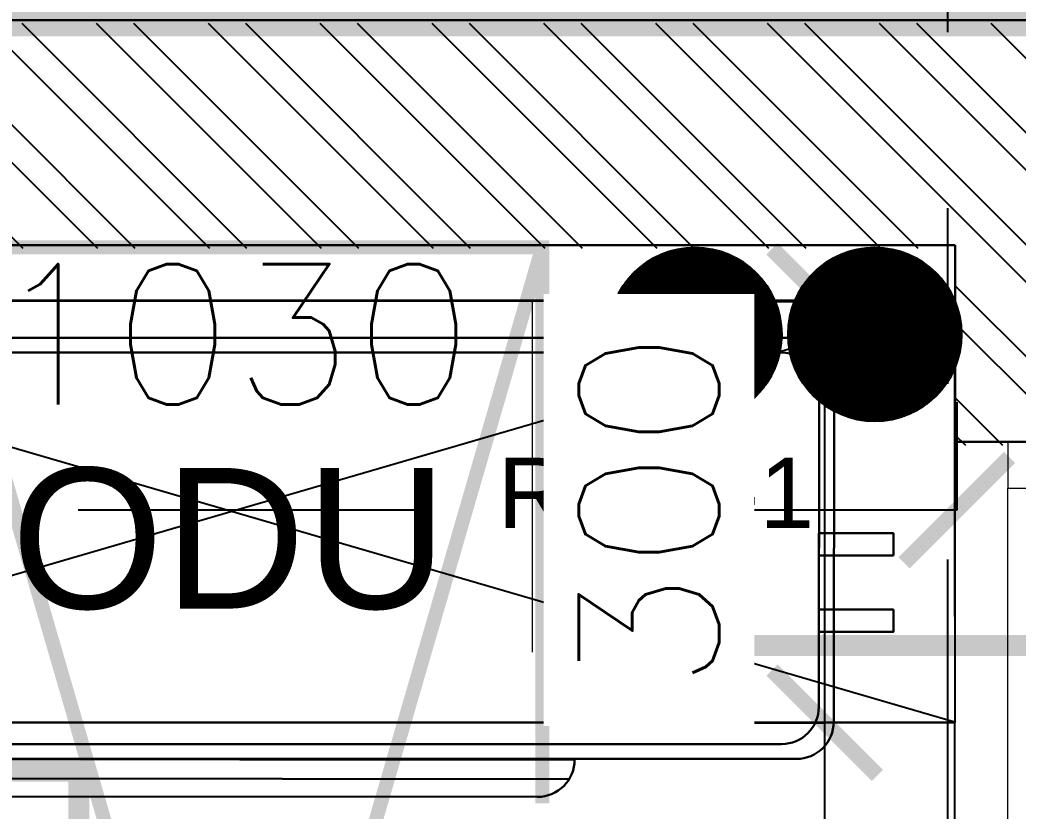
# Model space of a CAD drawing. Header units: millimetres. Extents: x 1135099 to 1230264, y -5736945 to -5695799.
# Drawn here: x 1212626 to 1213336, y -5706862 to -5706300 of the extents above; entities that cross this region are included whole.
import ezdxf
from ezdxf.lldxf.tags import DXFTag

# ---------------------------------------------------------------- set-up
doc = ezdxf.new("R2010")
doc.units = ezdxf.units.MM
doc.header["$LTSCALE"] = 1000
doc.header["$MEASUREMENT"] = 0
for name, pattern in [('2BHK-A - BACK$1$AUDIT_D_120904163729-0', [0]), ('AUDIT_D_120904163729-0', [0]), ('T8(T9 IS SIMILAR) - DIMENSION & TEXTING$0$( Hidden )', [0.375, 0.25, -0.125]), ('T8(T9 IS SIMILAR) - DIMENSION & TEXTING$0$HIDDEN', [0.375, 0.25, -0.125]), ('T8(T9 IS SIMILAR) - DIMENSION & TEXTING$1$AUDIT_D_120904163729-0', [0]), ('T8(T9 IS SIMILAR)$0$$0$HIDDEN', [0.375, 0.25, -0.125]), ('T8(T9 IS SIMILAR)$0$HIDDEN', [0.375, 0.25, -0.125]), ('T8_REFUGE COLUMNS$0$CENTER2', [1.125, 0.75, -0.125, 0.125, -0.125])]:
    doc.linetypes.add(name, pattern=pattern)
doc.layers.get('0').update_dxf_attribs({"linetype": 'AUDIT_D_120904163729-0'})
for name, color, linetype, lineweight in [('2BHK-A - BACK$0$Ventilator', 5, 'Continuous', 0), ('2BHK-A - BACK$1$A-WALL- 160', 6, 'Continuous', 30), ('T8(T9 IS SIMILAR) - DIMENSION & TEXTING$0$U-TI-WS-HOT', 1, 'T8(T9 IS SIMILAR) - DIMENSION & TEXTING$0$DASHDOT', 30), ('T8(T9 IS SIMILAR)$0$D&W', 8, 'Continuous', 25), ('T8(T9 IS SIMILAR)$0$SCPL BEAM', 191, 'T8(T9 IS SIMILAR)$0$$0$HIDDEN', 13)]:
    doc.layers.add(name, color=color, linetype=linetype, lineweight=lineweight)
for name, color, linetype in [('2BHK-A - BACK$1$A-HATCH -160', 251, '2BHK-A - BACK$1$AUDIT_D_120904163729-0'), ('2BHK-A - BACK$1$CUT-OUT', 49, 'Continuous'), ('T8(T9 IS SIMILAR) - DIMENSION & TEXTING$0$A-DIMENSIONS', 2, 'T8(T9 IS SIMILAR) - DIMENSION & TEXTING$0$HIDDEN'), ('T8(T9 IS SIMILAR) - DIMENSION & TEXTING$0$A-PLUMBING', 7, 'T8(T9 IS SIMILAR) - DIMENSION & TEXTING$1$AUDIT_D_120904163729-0'), ('T8(T9 IS SIMILAR) - DIMENSION & TEXTING$0$RAILING', 35, 'Continuous'), ('T8(T9 IS SIMILAR) - DIMENSION & TEXTING$0$U-TI-EXT-PIPE', 7, 'Continuous'), ('T8(T9 IS SIMILAR) - DIMENSION & TEXTING$0$U-TI-EXT-SUP', 7, 'Continuous'), ('T8(T9 IS SIMILAR) - DIMENSION & TEXTING$0$U-TI-TEXT', 7, 'Continuous'), ('T8(T9 IS SIMILAR)$0$S-BEAM', 20, 'T8(T9 IS SIMILAR)$0$$0$HIDDEN'), ('T8_REFUGE COLUMNS$0$A-CENTERLINE', 193, 'T8_REFUGE COLUMNS$0$CENTER2'), ('T8_TYPICAL COLUMNS$0$A-RCC COLS', 3, 'Continuous')]:
    doc.layers.add(name, color=color, linetype=linetype)
doc.layers.add('A-RERA CARPET AREA', color=30, linetype='Continuous', plot=False)
doc.layers.add('T8(T9 IS SIMILAR) - DIMENSION & TEXTING$0$U-IPD-AC-EQUIPMENT', color=7, linetype='Continuous', lineweight=30, true_color=0x0038ff)
doc.layers.add('T8(T9 IS SIMILAR) - DIMENSION & TEXTING$0$U-IPD-ODU SERVICE LEDGE', color=7, linetype='Continuous', lineweight=30, true_color=0xe6ac00)
doc.styles.add('T8(T9 IS SIMILAR) - DIMENSION & TEXTING$0$arial', font='sanss___.ttf')
doc.styles.add('T8(T9 IS SIMILAR) - DIMENSION & TEXTING$0$Romans 1', font='romans.shx', dxfattribs={"height": 100})
tags = doc.linetypes.add('T8(T9 IS SIMILAR) - DIMENSION & TEXTING$0$DASHDOT', pattern=[1, 0.5, -0.25, 0, -0.25]).pattern_tags.tags
tags[10:11] = [DXFTag(74, 4), DXFTag(75, 0), DXFTag(340, '0'), DXFTag(46, 1.0), DXFTag(50, 0.0), DXFTag(44, 0.0), DXFTag(45, 0.0)]
tags[8:9] = [DXFTag(74, 4), DXFTag(75, 0), DXFTag(340, '0'), DXFTag(46, 1.0), DXFTag(50, 0.0), DXFTag(44, 0.0), DXFTag(45, 0.0)]
tags[6:7] = [DXFTag(74, 4), DXFTag(75, 0), DXFTag(340, '0'), DXFTag(46, 1.0), DXFTag(50, 0.0), DXFTag(44, 0.0), DXFTag(45, 0.0)]
tags[4:5] = [DXFTag(74, 4), DXFTag(75, 0), DXFTag(340, '0'), DXFTag(46, 1.0), DXFTag(50, 0.0), DXFTag(44, 0.0), DXFTag(45, 0.0)]
doc.dimstyles.new('T8(T9 IS SIMILAR) - DIMENSION & TEXTING$0$ALPINE S', dxfattribs={"dimscale": 0, "dimtxt": 100, "dimasz": 75, "dimexe": 0, "dimexo": 0, "dimgap": 75, "dimtad": 1, "dimdec": 0, "dimzin": 0, "dimdsep": 46, "dimtxsty": 'T8(T9 IS SIMILAR) - DIMENSION & TEXTING$0$Romans 1', "dimblk": 'T8(T9 IS SIMILAR) - DIMENSION & TEXTING$0$_ArchTick', "dimcen": 0.09, "dimclrd": 256, "dimclre": 256, "dimclrt": 7, "dimadec": 0, "dimazin": 0, "dimtfac": 1, "dimtdec": 0, "dimtofl": 0, "dimtmove": 1, "dimatfit": 0, "dimldrblk": 'T8(T9 IS SIMILAR) - DIMENSION & TEXTING$0$_Open90', "dimfxl": 1, "dimtolj": 1, "dimtzin": 0, "dimarcsym": 0})
pattern_1 = [(225, (5713606.7399, 1219675.72656), (0.15284038975, -0.15284038975), [])]

# ---------------------------------------------------------------- blocks, each defined once
blk = doc.blocks.new('T8(T9 IS SIMILAR) - DIMENSION & TEXTING$0$_ArchTick')
at = {"color": 0, "linetype": 'ByBlock', "const_width": 0.15}
blk.add_lwpolyline([(-0.5, -0.5), (0.5, 0.5)], dxfattribs=at)
blk = doc.blocks.new('*D485')
at = {"layer": 'T8(T9 IS SIMILAR) - DIMENSION & TEXTING$0$A-DIMENSIONS', "linetype": 'T8(T9 IS SIMILAR) - DIMENSION & TEXTING$0$HIDDEN', "lineweight": -2, "transparency": 16777216}
for p, q in [((1212262.29, -5706571.38), (1212262.29, -5706648.16)), ((1213292.17, -5706571.38), (1213292.17, -5706648.16))]:
    blk.add_line(p, q, dxfattribs=at)
at = {"layer": 'T8(T9 IS SIMILAR) - DIMENSION & TEXTING$0$A-DIMENSIONS', "lineweight": -2, "transparency": 16777216}
blk.add_line((1213292.17, -5706648.16), (1212262.29, -5706648.16), dxfattribs=at)
at = {"layer": 'T8(T9 IS SIMILAR) - DIMENSION & TEXTING$0$A-DIMENSIONS', "linetype": 'ByBlock', "lineweight": -2, "transparency": 16777216, "xscale": 75, "yscale": 75, "zscale": 75, "rotation": 180}
blk.add_blockref('T8(T9 IS SIMILAR) - DIMENSION & TEXTING$0$_ArchTick', (1212262.29, -5706648.16), dxfattribs=at)
at = {"layer": 'T8(T9 IS SIMILAR) - DIMENSION & TEXTING$0$A-DIMENSIONS', "linetype": 'ByBlock', "lineweight": -2, "transparency": 16777216, "xscale": 75, "yscale": 75, "zscale": 75}
blk.add_blockref('T8(T9 IS SIMILAR) - DIMENSION & TEXTING$0$_ArchTick', (1213292.17, -5706648.16), dxfattribs=at)
at = {"layer": 'T8(T9 IS SIMILAR) - DIMENSION & TEXTING$0$A-DIMENSIONS', "color": 7, "linetype": 'ByBlock', "transparency": 16777216, "insert": (1212777.23, -5706523.16), "char_height": 100, "attachment_point": 5, "style": 'T8(T9 IS SIMILAR) - DIMENSION & TEXTING$0$Romans 1'}
blk.add_mtext('\\A1;1030', dxfattribs=at)
blk = doc.blocks.new('T8(T9 IS SIMILAR) - DIMENSION & TEXTING$0$_Open90')
at = {"color": 0, "linetype": 'ByBlock', "lineweight": -2}
for p, q in [((-0.5, 0.5), (0, 0)), ((0, 0), (-1, 0)), ((0, 0), (-0.5, -0.5))]:
    blk.add_line(p, q, dxfattribs=at)
blk = doc.blocks.new('*U192')
at = {"layer": 'T8(T9 IS SIMILAR) - DIMENSION & TEXTING$0$RAILING', "color": 8, "linetype": 'Continuous'}
for points in [[(0.675, 0.4), (0.857, 0.882), (0.311, 0.159)], [(0.675, 0.4), (0.857, 0.159), (0.857, 0.882)], [(0.675, 0.4), (0.311, 0.159), (0.857, 0.159)]]:
    blk.add_solid(points, dxfattribs=at)
blk = doc.blocks.new('*U193')
at = {"layer": 'T8(T9 IS SIMILAR) - DIMENSION & TEXTING$0$RAILING', "color": 8, "linetype": 'Continuous', "extrusion": (0, 0, -1)}
for points in [[(-3.339, 0.4), (-3.157, 0.882), (-3.703, 0.159)], [(-3.339, 0.4), (-3.157, 0.159), (-3.157, 0.882)], [(-3.339, 0.4), (-3.703, 0.159), (-3.157, 0.159)]]:
    blk.add_solid(points, dxfattribs=at)
blk = doc.blocks.new('T8(T9 IS SIMILAR) - DIMENSION & TEXTING$0$SUP')
at = {"layer": 'T8(T9 IS SIMILAR) - DIMENSION & TEXTING$0$U-TI-EXT-SUP', "color": 1, "ltscale": 5}
for p, q in [((13177.168, -14122.156), (13177.168, -14125.488)), ((13180.612, -14122.156), (13180.612, -14125.488))]:
    blk.add_line(p, q, dxfattribs=at)
at = {"layer": 'T8(T9 IS SIMILAR) - DIMENSION & TEXTING$0$U-TI-EXT-SUP', "color": 8}
for p, q in [((13177.43, -14125.363), (13177.904, -14124.736)), ((13177.9, -14124.729), (13177.9, -14125.363)), ((13177.9, -14125.363), (13177.43, -14125.363))]:
    blk.add_line(p, q, dxfattribs=at)
at = {"layer": 'T8(T9 IS SIMILAR) - DIMENSION & TEXTING$0$U-TI-EXT-SUP', "color": 7}
blk.add_line((13179.751, -14125.488), (13178.029, -14125.488), dxfattribs=at)
at = {"layer": 'T8(T9 IS SIMILAR) - DIMENSION & TEXTING$0$U-TI-EXT-SUP', "color": 7, "const_width": 0.3}
blk.add_lwpolyline([(13178.031, -14123.789, -4.115665), (13179.751, -14123.789, 0)], format="xyb", dxfattribs=at)
for points in [[(13178.029, -14125.488), (13178.029, -14123.703)], [(13179.751, -14123.703), (13179.751, -14125.488)], [(13178.033, -14124.35), (13177.162, -14125.5)], [(13179.747, -14124.35), (13180.618, -14125.5)], [(13176.451, -14125.488), (13178.181, -14125.488)], [(13179.602, -14125.488), (13181.305, -14125.488)]]:
    blk.add_lwpolyline(points, dxfattribs=at)
at = {"layer": 'T8(T9 IS SIMILAR) - DIMENSION & TEXTING$0$U-TI-EXT-SUP', "color": 1}
blk.add_circle((13178.891, -14122.123), 1.703, dxfattribs=at)
at = {"layer": 'T8(T9 IS SIMILAR) - DIMENSION & TEXTING$0$U-TI-EXT-SUP', "color": 7}
blk.add_ellipse((13178.889, -14122.156), major_axis=(-1.348, 1.348), ratio=1, start_param=2.825571, end_param=8.127392, dxfattribs=at)
at = {"layer": 'T8(T9 IS SIMILAR) - DIMENSION & TEXTING$0$U-TI-EXT-SUP', "color": 8, "linetype": 'Continuous', "xscale": 0.8610379049555374, "yscale": 0.8610379049555374, "zscale": 0.8610379049555374}
for name in ['*U192', '*U193']:
    blk.add_blockref(name, (13177.162, -14125.5), dxfattribs=at)
blk = doc.blocks.new('T8(T9 IS SIMILAR) - DIMENSION & TEXTING$0$ODU')
at = {"layer": 'T8(T9 IS SIMILAR) - DIMENSION & TEXTING$0$U-IPD-AC-EQUIPMENT'}
for p, q in [((1930980.17, 3188329.74), (1931448.93, 3188330)), ((1930818.59, 3188316.11), (1931610.63, 3188315.43)), ((1930829.18, 3188305.53), (1931600.04, 3188304.84)), ((1931637.1, 3188288.96), (1931637.1, 3188042.31)), ((1931626.51, 3188278.37), (1931626.51, 3188052.9)), ((1931600.04, 3188026.43), (1930829.18, 3188027.11)), ((1931610.63, 3188015.84), (1930818.59, 3188016.53))]:
    blk.add_line(p, q, dxfattribs=at)
blk.add_lwpolyline([(1931426.39, 3188342.58), (1931002.86, 3188342.58, 0.414214), (1930976.39, 3188316.11), (1930976.39, 3188316.11), (1931452.86, 3188316.11), (1931452.86, 3188316.11, 0.414214)], format="xyb", close=True, dxfattribs=at)
for points in [[(1931679.45, 3188209.15), (1931626.51, 3188209.15), (1931626.51, 3188225.04), (1931679.45, 3188225.04)], [(1931679.45, 3188170.68), (1931626.51, 3188170.68), (1931626.51, 3188154.8), (1931679.45, 3188154.8)]]:
    blk.add_lwpolyline(points, close=True, dxfattribs=at)
for centre, start, end in [((1931610.63, 3188288.96), 0, 90), ((1931600.04, 3188278.37), 0, 90), ((1931600.04, 3188052.9), 270, 0), ((1931610.63, 3188042.31), 270, 0)]:
    blk.add_arc(centre, 26.47, start, end, dxfattribs=at)
blk = doc.blocks.new('T8(T9 IS SIMILAR) - DIMENSION & TEXTING$0$A$C77D62699')
at = {"layer": 'T8(T9 IS SIMILAR) - DIMENSION & TEXTING$0$U-TI-WS-HOT', "ltscale": 1.2}
h = blk.add_hatch(dxfattribs=at)
h.set_pattern_fill('ANSI31', color=256, scale=1.729192, angle=180)
h.set_pattern_definition(pattern_1)
h.paths.add_polyline_path([(5591.97, 7350.82, 1), (5715.34, 7350.82, 1)])
h = blk.add_hatch(dxfattribs=at)
h.set_pattern_fill('ANSI31', color=256, scale=1.729192, angle=180)
h.set_pattern_definition(pattern_1)
h.paths.add_polyline_path([(5719.87, 7350.82, 1), (5843.24, 7350.82, 1)])
at = {"layer": 'T8(T9 IS SIMILAR) - DIMENSION & TEXTING$0$U-IPD-ODU SERVICE LEDGE', "color": 1, "linetype": 'T8(T9 IS SIMILAR) - DIMENSION & TEXTING$0$( Hidden )', "ltscale": 0.75, "const_width": 10}
blk.add_lwpolyline([(5115.14, 7412.83), (5545.04, 7412.83), (5545.04, 5932.82), (5115.14, 5932.79), (5115.14, 7412.83), (5545.04, 5932.82), (5115.14, 5932.79), (5545.04, 7412.83)], dxfattribs=at)
at = {"layer": 'T8(T9 IS SIMILAR) - DIMENSION & TEXTING$0$U-TI-WS-HOT', "ltscale": 0.1, "const_width": 15, "elevation": 0.72}
for points in [[(5653.65, 7350.82), (5653.65, 7129.5), (8103.09, 7129.5), (8103.09, 6022.62)], [(4877.41, 5920.06), (5215.41, 5920.06), (5215.41, 7040.13), (3949.14, 7040.13), (3949.14, 6022.62)]]:
    blk.add_lwpolyline(points, dxfattribs=at)
at = {"layer": 'T8(T9 IS SIMILAR) - DIMENSION & TEXTING$0$U-TI-WS-HOT', "ltscale": 1.2}
for centre in [(5653.65, 7350.82, 0.72), (5781.55, 7350.82, 0.72)]:
    blk.add_circle(centre, 61.69, dxfattribs=at)
at = {"layer": 'T8(T9 IS SIMILAR) - DIMENSION & TEXTING$0$U-IPD-AC-EQUIPMENT', "lineweight": -3, "xscale": -1, "rotation": 179.9492982226976}
blk.add_blockref('T8(T9 IS SIMILAR) - DIMENSION & TEXTING$0$ODU', (-1923062.65, 3197072.36, 0), dxfattribs=at)
at = {"layer": 'T8(T9 IS SIMILAR) - DIMENSION & TEXTING$0$U-TI-EXT-PIPE', "xscale": 20.76416868124874, "yscale": 20.76416868124874, "zscale": 20.76416868124874, "rotation": 269.8759628678239}
blk.add_blockref('T8(T9 IS SIMILAR) - DIMENSION & TEXTING$0$SUP', (299444.19, 280178.81), dxfattribs=at)
at = {"layer": 'T8(T9 IS SIMILAR) - DIMENSION & TEXTING$0$U-TI-TEXT', "style": 'T8(T9 IS SIMILAR) - DIMENSION & TEXTING$0$arial'}
blk.add_text('RWP-1', height=50, dxfattribs=at).set_placement((5513.32, 7213.1, 0))
at = {"layer": 'T8(T9 IS SIMILAR) - DIMENSION & TEXTING$0$U-TI-TEXT', "linetype": 'ByBlock', "insert": (5167.14, 7255.82), "char_height": 100, "attachment_point": 1, "style": 'T8(T9 IS SIMILAR) - DIMENSION & TEXTING$0$Romans 1'}
blk.add_mtext_dynamic_manual_height_columns('{\\fArial|b0|i0|c0|p34;ODU}', width=389.0189, gutter_width=500, heights=[0], dxfattribs=at)
blk = doc.blocks.new('*D312')
at = {"layer": 'T8(T9 IS SIMILAR) - DIMENSION & TEXTING$0$A-DIMENSIONS', "linetype": 'T8(T9 IS SIMILAR) - DIMENSION & TEXTING$0$HIDDEN', "lineweight": -2, "transparency": 16777216}
for p, q in [((1213091.3, -5706799.42), (1213198.2, -5706799.42)), ((1213091.3, -5707309.47), (1213198.2, -5707309.47))]:
    blk.add_line(p, q, dxfattribs=at)
at = {"layer": 'T8(T9 IS SIMILAR) - DIMENSION & TEXTING$0$A-DIMENSIONS', "lineweight": -2, "transparency": 16777216}
blk.add_line((1213198.2, -5707309.47), (1213198.2, -5706799.42), dxfattribs=at)
at = {"layer": 'T8(T9 IS SIMILAR) - DIMENSION & TEXTING$0$A-DIMENSIONS', "linetype": 'ByBlock', "lineweight": -2, "transparency": 16777216, "xscale": 75, "yscale": 75, "zscale": 75}
for p, rotation in [((1213198.2, -5706799.42), 90), ((1213198.2, -5707309.47), 270)]:
    blk.add_blockref('T8(T9 IS SIMILAR) - DIMENSION & TEXTING$0$_ArchTick', p, dxfattribs=dict(at, rotation=rotation))
at = {"layer": 'T8(T9 IS SIMILAR) - DIMENSION & TEXTING$0$A-DIMENSIONS', "color": 7, "linetype": 'ByBlock', "transparency": 16777216, "insert": (1213045.81, -5707010.39), "char_height": 100, "attachment_point": 5, "rotation": 90, "style": 'T8(T9 IS SIMILAR) - DIMENSION & TEXTING$0$Romans 1', "bg_fill": 3, "box_fill_scale": 1.25, "bg_fill_color": 256, "bg_fill_true_color": 13158600, "bg_fill_transparency": 0}
blk.add_mtext('\\A1;510', dxfattribs=at)
blk = doc.blocks.new('*D313')
at = {"layer": 'T8(T9 IS SIMILAR) - DIMENSION & TEXTING$0$A-DIMENSIONS', "linetype": 'T8(T9 IS SIMILAR) - DIMENSION & TEXTING$0$HIDDEN', "lineweight": -2, "transparency": 16777216}
for p, q in [((1213091.3, -5706499.86), (1213198.2, -5706499.86)), ((1213091.3, -5706799.42), (1213198.2, -5706799.42))]:
    blk.add_line(p, q, dxfattribs=at)
at = {"layer": 'T8(T9 IS SIMILAR) - DIMENSION & TEXTING$0$A-DIMENSIONS', "lineweight": -2, "transparency": 16777216}
blk.add_line((1213198.2, -5706799.42), (1213198.2, -5706499.86), dxfattribs=at)
at = {"layer": 'T8(T9 IS SIMILAR) - DIMENSION & TEXTING$0$A-DIMENSIONS', "linetype": 'ByBlock', "lineweight": -2, "transparency": 16777216, "xscale": 75, "yscale": 75, "zscale": 75}
for p, rotation in [((1213198.2, -5706499.86), 90), ((1213198.2, -5706799.42), 270)]:
    blk.add_blockref('T8(T9 IS SIMILAR) - DIMENSION & TEXTING$0$_ArchTick', p, dxfattribs=dict(at, rotation=rotation))
at = {"layer": 'T8(T9 IS SIMILAR) - DIMENSION & TEXTING$0$A-DIMENSIONS', "color": 7, "linetype": 'ByBlock', "transparency": 16777216, "insert": (1213073.2, -5706648.16), "char_height": 100, "attachment_point": 5, "rotation": 90, "style": 'T8(T9 IS SIMILAR) - DIMENSION & TEXTING$0$Romans 1', "bg_fill": 3, "box_fill_scale": 1.25, "bg_fill_color": 256, "bg_fill_true_color": 13158600, "bg_fill_transparency": 0}
blk.add_mtext('\\A1;300', dxfattribs=at)
blk = doc.blocks.new('T8_REFUGE COLUMNS')
at = {"layer": 'T8_REFUGE COLUMNS$0$A-CENTERLINE'}
blk.add_line((1213287.07, -5728808.54), (1213287.07, -5698573.63), dxfattribs=at)
blk = doc.blocks.new('T8_TYPICAL COLUMNS')
at = {"layer": 'T8_TYPICAL COLUMNS$0$A-RCC COLS', "linetype": 'ByBlock'}
blk.add_blockref('T8_REFUGE COLUMNS', (0, 0), dxfattribs=at)
blk = doc.blocks.new('2BHK-A - BACK$0$V1')
at = {"layer": '2BHK-A - BACK$0$Ventilator'}
for p, q in [((1139453.9, -5700057.07), (1140103.9, -5700057.07)), ((1139453.9, -5700217.07), (1140103.9, -5700217.07))]:
    blk.add_line(p, q, dxfattribs=at)
at = {"layer": '2BHK-A - BACK$0$Ventilator', "color": 8}
for p, q in [((1139486.9, -5700094.57), (1140070.9, -5700094.57)), ((1139536.9, -5700118.32), (1140020.9, -5700118.32)), ((1139536.9, -5700155.82), (1140020.9, -5700155.82)), ((1139486.9, -5700174.57), (1140070.9, -5700174.57))]:
    blk.add_line(p, q, dxfattribs=at)
at = {"layer": '2BHK-A - BACK$0$Ventilator', "color": 5}
for p, q in [((1139536.9, -5700134.07), (1140020.9, -5700134.07)), ((1139536.9, -5700140.07), (1140020.9, -5700140.07))]:
    blk.add_line(p, q, dxfattribs=at)
at = {"layer": '2BHK-A - BACK$0$Ventilator', "color": 4}
for points in [[(1139453.9, -5700094.57), (1139486.9, -5700094.57), (1139486.9, -5700174.57), (1139453.9, -5700174.57)], [(1140103.9, -5700094.57), (1140070.9, -5700094.57), (1140070.9, -5700174.57), (1140103.9, -5700174.57)], [(1139536.9, -5700134.07), (1139536.9, -5700118.32), (1139486.9, -5700118.32), (1139486.9, -5700155.82), (1139536.9, -5700155.82), (1139536.9, -5700140.07), (1139530.9, -5700140.07), (1139530.9, -5700134.07)], [(1140020.9, -5700134.07), (1140020.9, -5700118.32), (1140070.9, -5700118.32), (1140070.9, -5700155.82), (1140020.9, -5700155.82), (1140020.9, -5700140.07), (1140026.9, -5700140.07), (1140026.9, -5700134.07)]]:
    blk.add_lwpolyline(points, close=True, dxfattribs=at)
blk = doc.blocks.new('2BHK-A - BACK')
at = {"layer": '2BHK-A - BACK$1$A-HATCH -160', "linetype": 'ByBlock'}
h = blk.add_hatch(dxfattribs=at)
h.set_pattern_fill('ANSI32', color=256, scale=150)
h.set_pattern_definition([(45, (-0.03, -2.55), (-39.77475644, 39.77475644), []), (45, (26.484, -2.55), (-39.77475644, 39.77475644), [])])
h.paths.add_polyline_path([(1200282.04, -5708099.86), (1200041.98, -5708099.56), (1200041.98, -5707939.56), (1200282.04, -5707939.56)])
h.paths.add_polyline_path([(1199092.14, -5706602.41), (1199092.14, -5706302.41), (1200442.04, -5706302.41), (1200442.04, -5706602.41), (1200282.04, -5706602.41), (1200282.04, -5706462.41), (1199252.14, -5706462.41), (1199252.14, -5706602.41)])
at = {"layer": '2BHK-A - BACK$1$CUT-OUT', "linetype": 'ByBlock'}
h = blk.add_hatch(dxfattribs=at)
h.set_pattern_fill('ANSI31', color=256, scale=1000, angle=135)
h.paths.add_polyline_path([(1199252.39, -5706799.42), (1200282.3, -5706799.42), (1200281.5, -5707310.47), (1199982.3, -5707310.47), (1199982.3, -5707940.04), (1199552.39, -5707940.04), (1199551.59, -5707310.47), (1199252.39, -5707310.47)])
at = {"layer": '2BHK-A - BACK$1$A-WALL- 160', "linetype": 'ByBlock'}
for p, q in [((1199092.17, -5706299.86), (1200442.08, -5706299.86)), ((1199252.17, -5706459.86), (1200282.08, -5706459.86)), ((1199252.17, -5706459.86), (1199252.17, -5706599.86)), ((1199252.17, -5706599.86), (1199092.17, -5706599.86))]:
    blk.add_line(p, q, dxfattribs=at)
at = {"layer": '2BHK-A - BACK$1$CUT-OUT'}
blk.add_line((1199252.39, -5706499.42), (1200282.3, -5706499.42), dxfattribs=at)
for points in [[(1199251.68, -5706799.42), (1200282.3, -5706499.42)], [(1200282.52, -5706799.42), (1199252.39, -5706499.42)]]:
    blk.add_lwpolyline(points, dxfattribs=at)
blk.add_lwpolyline([(1199252.17, -5706499.86), (1200282.3, -5706499.86), (1200282.41, -5706799.42), (1199252.28, -5706799.42)], close=True, dxfattribs=at)
at = {"layer": '2BHK-A - BACK$1$CUT-OUT', "elevation": 0.65}
blk.add_lwpolyline([(1199252.39, -5706799.42), (1200282.3, -5706799.42), (1200281.5, -5707310.47), (1199982.3, -5707310.47), (1199982.3, -5707940.04), (1199552.39, -5707940.04), (1199551.59, -5707310.47), (1199252.39, -5707310.47)], close=True, dxfattribs=at)
at = {"layer": '2BHK-A - BACK$1$A-WALL- 160', "linetype": 'ByBlock', "xscale": -1, "rotation": 270}
blk.add_blockref('2BHK-A - BACK$0$V1', (6899309.24, -6846703.77), dxfattribs=at)
blk = doc.blocks.new('T8(T9 IS SIMILAR)')
at = {"layer": 'T8(T9 IS SIMILAR)$0$S-BEAM'}
blk.add_line((1215901.8, -5706499.41), (1209852.1, -5706499.43), dxfattribs=at)
at = {"layer": 'T8(T9 IS SIMILAR)$0$SCPL BEAM', "linetype": 'T8(T9 IS SIMILAR)$0$HIDDEN'}
blk.add_line((1213291.89, -5707849.1), (1213291.89, -5706499.42), dxfattribs=at)
at = {"layer": 'T8(T9 IS SIMILAR)$0$SCPL BEAM', "linetype": 'T8(T9 IS SIMILAR)$0$HIDDEN', "elevation": -0.24}
blk.add_lwpolyline([(1212561.53, -5706499.42), (1212991.43, -5706499.42), (1212991.43, -5707899.21), (1212561.53, -5707899.21)], close=True, dxfattribs=at)
at = {"layer": 'T8(T9 IS SIMILAR)$0$D&W', "linetype": 'ByBlock'}
blk.add_blockref('T8_TYPICAL COLUMNS', (0, 0), dxfattribs=at)
at = {"layer": 'T8(T9 IS SIMILAR)$0$D&W', "linetype": 'ByBlock', "xscale": -1}
blk.add_blockref('2BHK-A - BACK', (2412544.59, 0), dxfattribs=at)
blk = doc.blocks.new('T8(T9 IS SIMILAR) - DIMENSION & TEXTING')
at = {"layer": 'T8(T9 IS SIMILAR) - DIMENSION & TEXTING$0$A-PLUMBING', "linetype": 'ByBlock'}
blk.add_blockref('T8(T9 IS SIMILAR) - DIMENSION & TEXTING$0$A$C77D62699', (1207452.26, -5713874.03), dxfattribs=at)
at = {"layer": 'T8(T9 IS SIMILAR) - DIMENSION & TEXTING$0$A-DIMENSIONS', "linetype": 'ByBlock'}
dim = blk.add_linear_dim(base=(1212262.29, -5706648.16), p1=(1213292.17, -5706571.38), p2=(1212262.29, -5706571.38), angle=180, dimstyle='T8(T9 IS SIMILAR) - DIMENSION & TEXTING$0$ALPINE S', override={"dimscale": 1, "dimfxl": 5, "dimarcsym": 1}, dxfattribs=at)
dim.commit()
dim.dimension.update_dxf_attribs({"geometry": '*D485', "text_midpoint": (1212777.23, -5706523.16)})
dim = blk.add_linear_dim(base=(1213198.2, -5706799.42), p1=(1213091.3, -5707309.47), p2=(1213091.3, -5706799.42), angle=90, dimstyle='T8(T9 IS SIMILAR) - DIMENSION & TEXTING$0$ALPINE S', override={"dimscale": 1, "dimfxl": 5, "dimtfill": 1, "dimarcsym": 1}, dxfattribs=at)
dim.commit()
dim.dimension.update_dxf_attribs({"geometry": '*D312', "text_midpoint": (1213170.81, -5707010.39), "dimtype": 128})
dim = blk.add_linear_dim(base=(1213198.2, -5706499.86), p1=(1213091.3, -5706799.42), p2=(1213091.3, -5706499.86), angle=90, dimstyle='T8(T9 IS SIMILAR) - DIMENSION & TEXTING$0$ALPINE S', override={"dimscale": 1, "dimfxl": 5, "dimtfill": 1, "dimarcsym": 1}, dxfattribs=at)
dim.commit()
dim.dimension.update_dxf_attribs({"geometry": '*D313', "text_midpoint": (1213198.2, -5706648.16), "dimtype": 128})

msp = doc.modelspace()

# ---------------------------------------------------------------- linework, layer by layer
at = {"layer": 'A-RERA CARPET AREA', "const_width": 20, "elevation": 0.29}
msp.add_lwpolyline([(1206357.11, -5710750.59), (1207457.2, -5710750.59), (1207457.19, -5710550.6), (1210812.55, -5710550.5), (1210812.55, -5708100.31), (1211628.06, -5708100.31), (1211628.06, -5707850.61), (1212107.31, -5707850.61), (1212107.35, -5706301.12), (1213457.15, -5706301.1), (1213457.08, -5707851.44), (1215907.33, -5707851.48), (1215907.35, -5706301), (1216807.66, -5706300.93), (1216807.63, -5702350.9), (1213161.93, -5702350.87), (1213161.94, -5701252.02), (1210057.21, -5701252.03), (1210057.21, -5702326.02), (1209282.4, -5702326.05), (1209282.28, -5702165.97), (1206657.18, -5702165.97), (1206657.19, -5702166.05), (1206357.17, -5702166.05)], close=True, dxfattribs=at)

# ---------------------------------------------------------------- next in the draw order: block references
at = {"linetype": 'ByBlock'}
msp.add_blockref('T8(T9 IS SIMILAR)', (-1.37, 0.21, -0.64), dxfattribs=at)

# ---------------------------------------------------------------- next in the draw order: block references
msp.add_blockref('T8(T9 IS SIMILAR) - DIMENSION & TEXTING', (0, 0), dxfattribs=at)

doc.saveas('drawing.dxf')
